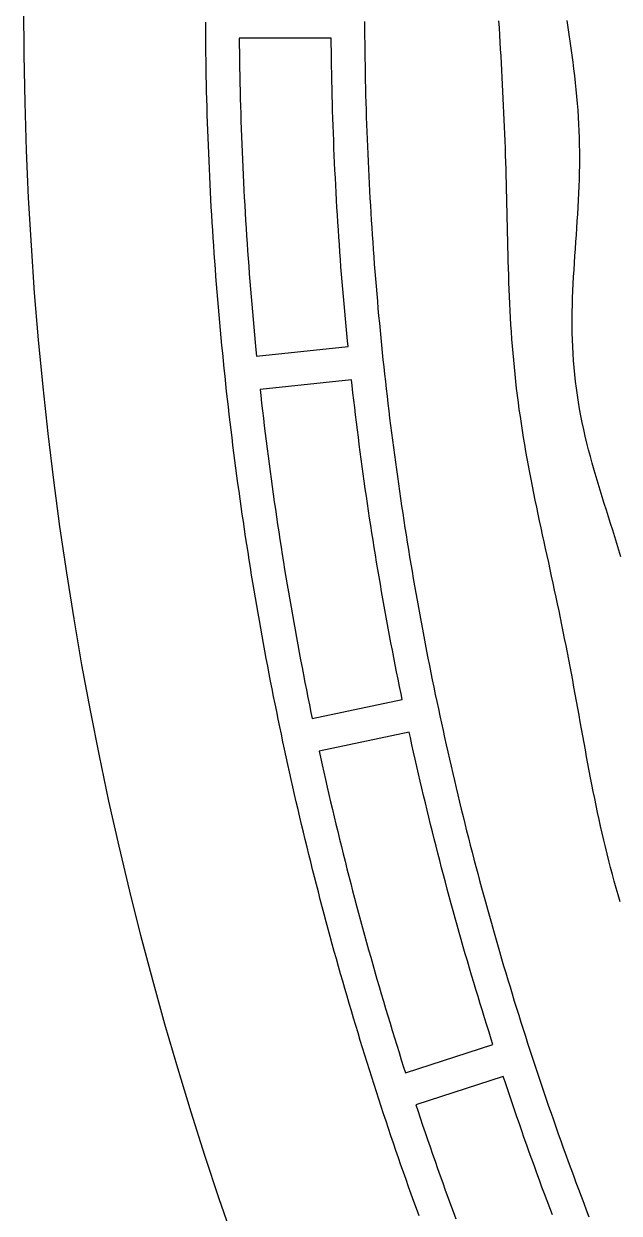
# Model space of a CAD drawing. Header units: millimetres. Extents: x -17.8 to 17.8, y -17.8 to 17.8.
# Drawn here: x -17.8 to -14.95, y -5.78 to -0.08 of the extents above; entities that cross this region are included whole.
import ezdxf

# ---------------------------------------------------------------- set-up
doc = ezdxf.new("R2010")
doc.units = ezdxf.units.MM
for name, color, linetype in [('ALTIN', 2, 'Continuous'), ('DOKU', 8, 'Continuous'), ('KESIM', 1, 'Continuous')]:
    doc.layers.add(name, color=color, linetype=linetype)

msp = doc.modelspace()

# ---------------------------------------------------------------- linework, layer by layer
at = {"layer": 'ALTIN'}
for points in [[(-15.909, -5.7904), (-15.9216, -5.7557), (-15.9341, -5.7209), (-15.9466, -5.6862), (-15.9589, -5.6514), (-15.9712, -5.6165), (-15.9834, -5.5817), (-15.9956, -5.5468), (-16.0076, -5.5119), (-16.0196, -5.4769), (-16.0315, -5.442), (-16.0434, -5.407), (-16.0551, -5.372), (-16.0668, -5.3369), (-16.0784, -5.3019), (-16.0899, -5.2668), (-16.1014, -5.2317), (-16.1128, -5.1965), (-16.1241, -5.1614), (-16.1353, -5.1262), (-16.1464, -5.0909), (-16.1575, -5.0557), (-16.1685, -5.0204), (-16.1794, -4.9852), (-16.1902, -4.9499), (-16.201, -4.9145), (-16.2117, -4.8792), (-16.2223, -4.8438), (-16.2328, -4.8084), (-16.2433, -4.773), (-16.2536, -4.7375), (-16.2639, -4.702), (-16.2742, -4.6665), (-16.2843, -4.631), (-16.2944, -4.5955), (-16.3044, -4.5599), (-16.3143, -4.5243), (-16.3241, -4.4887), (-16.3338, -4.4531), (-16.3435, -4.4175), (-16.3531, -4.3818), (-16.3626, -4.3461), (-16.3721, -4.3104), (-16.3815, -4.2747), (-16.3907, -4.2389), (-16.3999, -4.2032), (-16.4091, -4.1674), (-16.4181, -4.1316), (-16.4271, -4.0957), (-16.436, -4.0599), (-16.4448, -4.024), (-16.4536, -3.9881), (-16.4622, -3.9522), (-16.4708, -3.9163), (-16.4793, -3.8804), (-16.4877, -3.8444), (-16.4961, -3.8084), (-16.5044, -3.7724), (-16.5125, -3.7364), (-16.5207, -3.7004), (-16.5287, -3.6643), (-16.5366, -3.6283), (-16.5445, -3.5922), (-16.5523, -3.5561), (-16.56, -3.5199), (-16.5677, -3.4838), (-16.5752, -3.4477), (-16.5827, -3.4115), (-16.5901, -3.3753), (-16.5974, -3.3391), (-16.6047, -3.3029), (-16.6119, -3.2666), (-16.6189, -3.2304), (-16.626, -3.1941), (-16.6329, -3.1579), (-16.6397, -3.1216), (-16.6465, -3.0852), (-16.6532, -3.0489), (-16.6598, -3.0126), (-16.6663, -2.9762), (-16.6728, -2.9399), (-16.6792, -2.9035), (-16.6855, -2.8671), (-16.6917, -2.8307), (-16.6978, -2.7943), (-16.7039, -2.7578), (-16.7098, -2.7214), (-16.7157, -2.6849), (-16.7216, -2.6484), (-16.7273, -2.6119), (-16.733, -2.5754), (-16.7385, -2.5389), (-16.744, -2.5024), (-16.7495, -2.4659), (-16.7548, -2.4293), (-16.7601, -2.3928), (-16.7652, -2.3562), (-16.7703, -2.3196), (-16.7754, -2.283), (-16.7803, -2.2464), (-16.7852, -2.2098), (-16.7899, -2.1732), (-16.7946, -2.1365), (-16.7993, -2.0999), (-16.8038, -2.0632), (-16.8083, -2.0266), (-16.8126, -1.9899), (-16.817, -1.9532), (-16.8212, -1.9165), (-16.8253, -1.8798), (-16.8294, -1.8431), (-16.8334, -1.8064), (-16.8373, -1.7697), (-16.8411, -1.7329), (-16.8448, -1.6962), (-16.8485, -1.6594), (-16.8521, -1.6227), (-16.8556, -1.5859), (-16.859, -1.5491), (-16.8623, -1.5123), (-16.8656, -1.4755), (-16.8688, -1.4387), (-16.8719, -1.4019), (-16.8749, -1.3651), (-16.8778, -1.3283), (-16.8807, -1.2915), (-16.8834, -1.2547), (-16.8861, -1.2178), (-16.8888, -1.181), (-16.8913, -1.1441), (-16.8938, -1.1073), (-16.8961, -1.0704), (-16.8984, -1.0336), (-16.9006, -0.9967), (-16.9028, -0.9598), (-16.9048, -0.9229), (-16.9068, -0.886), (-16.9087, -0.8492), (-16.9105, -0.8123), (-16.9122, -0.7754), (-16.9139, -0.7385), (-16.9155, -0.7016), (-16.9169, -0.6647), (-16.9184, -0.6278), (-16.9197, -0.5908), (-16.9209, -0.5539), (-16.9221, -0.517), (-16.9232, -0.4801), (-16.9242, -0.4432), (-16.9251, -0.4063), (-16.926, -0.3693), (-16.9267, -0.3324), (-16.9274, -0.2955), (-16.928, -0.2585), (-16.9285, -0.2216), (-16.929, -0.1847), (-16.9294, -0.1477), (-16.9296, -0.1108), (-16.9298, -0.0739)], [(-16.1698, -0.0706), (-16.1697, -0.1058), (-16.1694, -0.1411), (-16.169, -0.1764), (-16.1686, -0.2117), (-16.1681, -0.2469), (-16.1675, -0.2822), (-16.1669, -0.3175), (-16.1662, -0.3527), (-16.1653, -0.388), (-16.1645, -0.4233), (-16.1635, -0.4585), (-16.1625, -0.4938), (-16.1613, -0.5291), (-16.1601, -0.5643), (-16.1589, -0.5996), (-16.1575, -0.6348), (-16.1561, -0.6701), (-16.1546, -0.7053), (-16.153, -0.7406), (-16.1514, -0.7758), (-16.1496, -0.811), (-16.1478, -0.8463), (-16.146, -0.8815), (-16.144, -0.9167), (-16.142, -0.9519), (-16.1398, -0.9872), (-16.1376, -1.0224), (-16.1354, -1.0576), (-16.133, -1.0928), (-16.1306, -1.128), (-16.1281, -1.1632), (-16.1255, -1.1983), (-16.1229, -1.2335), (-16.1202, -1.2687), (-16.1173, -1.3038), (-16.1145, -1.339), (-16.1115, -1.3742), (-16.1085, -1.4093), (-16.1054, -1.4444), (-16.1022, -1.4796), (-16.0989, -1.5147), (-16.0956, -1.5498), (-16.0921, -1.5849), (-16.0886, -1.62), (-16.0851, -1.6551), (-16.0814, -1.6902), (-16.0777, -1.7253), (-16.0739, -1.7604), (-16.07, -1.7954), (-16.0661, -1.8305), (-16.062, -1.8655), (-16.0579, -1.9006), (-16.0537, -1.9356), (-16.0495, -1.9706), (-16.0451, -2.0056), (-16.0407, -2.0406), (-16.0362, -2.0756), (-16.0317, -2.1106), (-16.027, -2.1456), (-16.0223, -2.1805), (-16.0175, -2.2155), (-16.0126, -2.2504), (-16.0077, -2.2854), (-16.0027, -2.3203), (-15.9976, -2.3552), (-15.9924, -2.3901), (-15.9871, -2.425), (-15.9818, -2.4598), (-15.9764, -2.4947), (-15.9709, -2.5295), (-15.9654, -2.5644), (-15.9597, -2.5992), (-15.954, -2.634), (-15.9482, -2.6688), (-15.9424, -2.7036), (-15.9364, -2.7384), (-15.9304, -2.7731), (-15.9243, -2.8079), (-15.9182, -2.8426), (-15.9119, -2.8773), (-15.9056, -2.9121), (-15.8992, -2.9467), (-15.8928, -2.9814), (-15.8862, -3.0161), (-15.8796, -3.0507), (-15.8729, -3.0854), (-15.8661, -3.12), (-15.8593, -3.1546), (-15.8524, -3.1892), (-15.8454, -3.2238), (-15.8383, -3.2583), (-15.8312, -3.2929), (-15.8239, -3.3274), (-15.8166, -3.3619), (-15.8093, -3.3964), (-15.8018, -3.4309), (-15.7943, -3.4654), (-15.7867, -3.4998), (-15.779, -3.5343), (-15.7713, -3.5687), (-15.7635, -3.6031), (-15.7556, -3.6375), (-15.7476, -3.6718), (-15.7395, -3.7062), (-15.7314, -3.7405), (-15.7232, -3.7748), (-15.7149, -3.8091), (-15.7066, -3.8434), (-15.6982, -3.8776), (-15.6897, -3.9119), (-15.6811, -3.9461), (-15.6725, -3.9803), (-15.6637, -4.0145), (-15.6549, -4.0486), (-15.6461, -4.0828), (-15.6371, -4.1169), (-15.6281, -4.151), (-15.619, -4.1851), (-15.6099, -4.2192), (-15.6006, -4.2532), (-15.5913, -4.2872), (-15.5819, -4.3212), (-15.5724, -4.3552), (-15.5629, -4.3892), (-15.5533, -4.4231), (-15.5436, -4.4571), (-15.5338, -4.491), (-15.524, -4.5248), (-15.5141, -4.5587), (-15.5041, -4.5925), (-15.4941, -4.6263), (-15.4839, -4.6601), (-15.4737, -4.6939), (-15.4634, -4.7277), (-15.4531, -4.7614), (-15.4427, -4.7951), (-15.4322, -4.8288), (-15.4216, -4.8624), (-15.411, -4.896), (-15.4002, -4.9297), (-15.3894, -4.9632), (-15.3786, -4.9968), (-15.3676, -5.0303), (-15.3566, -5.0639), (-15.3456, -5.0973), (-15.3344, -5.1308), (-15.3232, -5.1643), (-15.3119, -5.1977), (-15.3005, -5.2311), (-15.289, -5.2644), (-15.2775, -5.2978), (-15.2659, -5.3311), (-15.2543, -5.3644), (-15.2425, -5.3977), (-15.2307, -5.4309), (-15.2188, -5.4641), (-15.2069, -5.4973), (-15.1948, -5.5305), (-15.1827, -5.5636), (-15.1706, -5.5967), (-15.1583, -5.6298), (-15.146, -5.6629), (-15.1336, -5.6959), (-15.1211, -5.7289), (-15.1086, -5.7619), (-15.096, -5.7948)], [(-15.2708, -5.7856), (-15.2833, -5.7522), (-15.2959, -5.7189), (-15.3083, -5.6855), (-15.3207, -5.6521), (-15.333, -5.6187), (-15.3452, -5.5852), (-15.3573, -5.5517), (-15.3694, -5.5182), (-15.3814, -5.4846), (-15.3933, -5.4511), (-15.4052, -5.4175), (-15.417, -5.3838), (-15.4287, -5.3502), (-15.4403, -5.3165), (-15.4519, -5.2828), (-15.4634, -5.2491), (-15.4748, -5.2154), (-15.4861, -5.1816), (-15.4974, -5.1478), (-15.5058, -5.1223), (-15.9243, -5.2582), (-15.915, -5.2865), (-15.9034, -5.3212), (-15.8917, -5.3559), (-15.88, -5.3905), (-15.8682, -5.4252), (-15.8563, -5.4598), (-15.8444, -5.4944), (-15.8324, -5.5289), (-15.8203, -5.5634), (-15.8081, -5.5979), (-15.7958, -5.6324), (-15.7835, -5.6669), (-15.7711, -5.7013), (-15.7586, -5.7357), (-15.7461, -5.77), (-15.7335, -5.8044)]]:
    msp.add_lwpolyline(points, dxfattribs=at)
for points in [[(-16.2709, -1.3878), (-16.2739, -1.3523), (-16.2768, -1.3168), (-16.2797, -1.2812), (-16.2824, -1.2457), (-16.2851, -1.2102), (-16.2877, -1.1747), (-16.2902, -1.1391), (-16.2927, -1.1036), (-16.295, -1.068), (-16.2973, -1.0325), (-16.2995, -0.9969), (-16.3017, -0.9614), (-16.3037, -0.9258), (-16.3057, -0.8902), (-16.3076, -0.8546), (-16.3094, -0.8191), (-16.3112, -0.7835), (-16.3129, -0.7479), (-16.3145, -0.7123), (-16.316, -0.6767), (-16.3174, -0.6411), (-16.3188, -0.6055), (-16.3201, -0.5699), (-16.3213, -0.5343), (-16.3224, -0.4987), (-16.3234, -0.4631), (-16.3244, -0.4275), (-16.3253, -0.3919), (-16.3261, -0.3562), (-16.3269, -0.3206), (-16.3275, -0.285), (-16.3281, -0.2494), (-16.3286, -0.2138), (-16.329, -0.1781), (-16.3293, -0.15), (-16.7693, -0.15), (-16.769, -0.1829), (-16.7686, -0.2195), (-16.768, -0.2561), (-16.7674, -0.2927), (-16.7668, -0.3293), (-16.766, -0.3658), (-16.7652, -0.4024), (-16.7643, -0.439), (-16.7633, -0.4756), (-16.7622, -0.5121), (-16.761, -0.5487), (-16.7598, -0.5853), (-16.7585, -0.6218), (-16.7571, -0.6584), (-16.7556, -0.6949), (-16.754, -0.7315), (-16.7524, -0.768), (-16.7507, -0.8046), (-16.7489, -0.8411), (-16.747, -0.8777), (-16.7451, -0.9142), (-16.743, -0.9507), (-16.7409, -0.9873), (-16.7387, -1.0238), (-16.7364, -1.0603), (-16.7341, -1.0968), (-16.7317, -1.1333), (-16.7291, -1.1698), (-16.7266, -1.2063), (-16.7239, -1.2428), (-16.7211, -1.2793), (-16.7183, -1.3158), (-16.7154, -1.3522), (-16.7124, -1.3887), (-16.7093, -1.4252), (-16.7062, -1.4616), (-16.703, -1.498), (-16.6996, -1.5345), (-16.6963, -1.5709), (-16.6928, -1.6073), (-16.6892, -1.6437), (-16.6863, -1.6734), (-16.2487, -1.6274), (-16.2514, -1.6006), (-16.2548, -1.5652), (-16.2582, -1.5297), (-16.2615, -1.4942), (-16.2647, -1.4587), (-16.2679, -1.4233)], [(-16.0367, -3.0809), (-16.0434, -3.0459), (-16.05, -3.0109), (-16.0566, -2.9759), (-16.063, -2.9409), (-16.0694, -2.9058), (-16.0757, -2.8708), (-16.0819, -2.8357), (-16.0881, -2.8006), (-16.0941, -2.7655), (-16.1001, -2.7304), (-16.106, -2.6952), (-16.1119, -2.6601), (-16.1177, -2.6249), (-16.1233, -2.5898), (-16.129, -2.5546), (-16.1345, -2.5194), (-16.1399, -2.4842), (-16.1453, -2.449), (-16.1506, -2.4137), (-16.1559, -2.3785), (-16.161, -2.3432), (-16.1661, -2.308), (-16.1711, -2.2727), (-16.176, -2.2374), (-16.1808, -2.2021), (-16.1856, -2.1668), (-16.1903, -2.1315), (-16.1949, -2.0962), (-16.1994, -2.0608), (-16.2039, -2.0255), (-16.2083, -1.9901), (-16.2126, -1.9548), (-16.2168, -1.9194), (-16.221, -1.884), (-16.225, -1.8486), (-16.229, -1.8132), (-16.232, -1.7865), (-16.6696, -1.8325), (-16.6663, -1.8621), (-16.6622, -1.8984), (-16.658, -1.9348), (-16.6538, -1.9711), (-16.6494, -2.0074), (-16.645, -2.0437), (-16.6405, -2.0801), (-16.6359, -2.1164), (-16.6313, -2.1526), (-16.6265, -2.1889), (-16.6217, -2.2252), (-16.6168, -2.2615), (-16.6118, -2.2977), (-16.6068, -2.3339), (-16.6017, -2.3702), (-16.5965, -2.4064), (-16.5912, -2.4426), (-16.5858, -2.4788), (-16.5803, -2.5149), (-16.5748, -2.5511), (-16.5692, -2.5873), (-16.5635, -2.6234), (-16.5578, -2.6595), (-16.5519, -2.6957), (-16.546, -2.7318), (-16.54, -2.7678), (-16.5339, -2.8039), (-16.5278, -2.84), (-16.5215, -2.876), (-16.5152, -2.9121), (-16.5088, -2.9481), (-16.5024, -2.9841), (-16.4958, -3.0201), (-16.4892, -3.0561), (-16.4825, -3.0921), (-16.4757, -3.128), (-16.4688, -3.1639), (-16.4619, -3.1999), (-16.4549, -3.2358), (-16.4478, -3.2717), (-16.4406, -3.3075), (-16.4333, -3.3434), (-16.426, -3.3792), (-16.42, -3.4084), (-15.9896, -3.3169), (-15.995, -3.2906), (-16.0022, -3.2557), (-16.0092, -3.2208), (-16.0162, -3.1858), (-16.0231, -3.1509), (-16.03, -3.1159)], [(-15.6268, -4.7403), (-15.6371, -4.7062), (-15.6474, -4.6721), (-15.6575, -4.638), (-15.6676, -4.6038), (-15.6776, -4.5696), (-15.6875, -4.5354), (-15.6974, -4.5012), (-15.7072, -4.4669), (-15.7169, -4.4326), (-15.7265, -4.3983), (-15.7361, -4.364), (-15.7456, -4.3297), (-15.755, -4.2953), (-15.7643, -4.2609), (-15.7736, -4.2265), (-15.7828, -4.1921), (-15.7919, -4.1576), (-15.8009, -4.1232), (-15.8099, -4.0887), (-15.8187, -4.0542), (-15.8275, -4.0197), (-15.8363, -3.9851), (-15.8449, -3.9506), (-15.8535, -3.916), (-15.862, -3.8814), (-15.8704, -3.8468), (-15.8788, -3.8122), (-15.8871, -3.7775), (-15.8953, -3.7428), (-15.9034, -3.7082), (-15.9115, -3.6735), (-15.9194, -3.6387), (-15.9273, -3.604), (-15.9352, -3.5692), (-15.9429, -3.5345), (-15.9506, -3.4997), (-15.9563, -3.4734), (-16.3867, -3.5649), (-16.3804, -3.594), (-16.3725, -3.6297), (-16.3645, -3.6654), (-16.3565, -3.7011), (-16.3484, -3.7368), (-16.3402, -3.7724), (-16.3319, -3.8081), (-16.3236, -3.8437), (-16.3151, -3.8793), (-16.3066, -3.9149), (-16.2981, -3.9504), (-16.2894, -3.986), (-16.2807, -4.0215), (-16.2719, -4.057), (-16.263, -4.0925), (-16.254, -4.128), (-16.245, -4.1634), (-16.2358, -4.1989), (-16.2266, -4.2343), (-16.2174, -4.2697), (-16.208, -4.305), (-16.1986, -4.3404), (-16.1891, -4.3757), (-16.1795, -4.411), (-16.1698, -4.4463), (-16.1601, -4.4816), (-16.1503, -4.5168), (-16.1404, -4.5521), (-16.1304, -4.5873), (-16.1204, -4.6224), (-16.1102, -4.6576), (-16.1, -4.6927), (-16.0898, -4.7278), (-16.0794, -4.7629), (-16.069, -4.798), (-16.0585, -4.8331), (-16.0479, -4.8681), (-16.0372, -4.9031), (-16.0265, -4.938), (-16.0157, -4.973), (-16.0048, -5.0079), (-15.9938, -5.0428), (-15.9828, -5.0777), (-15.9738, -5.1061), (-15.5553, -4.9701), (-15.5634, -4.9445), (-15.5742, -4.9105), (-15.5849, -4.8765), (-15.5955, -4.8425), (-15.606, -4.8085), (-15.6165, -4.7744)]]:
    msp.add_lwpolyline(points, close=True, dxfattribs=at)
at = {"layer": 'DOKU'}
for points in [[(-14.9471, -4.286), (-14.9567, -4.2535), (-14.966, -4.2208), (-14.9751, -4.1882), (-14.984, -4.1554), (-14.9926, -4.1226), (-15.0011, -4.0898), (-15.0093, -4.0569), (-15.0174, -4.0239), (-15.0252, -3.9909), (-15.0329, -3.9578), (-15.0404, -3.9247), (-15.0477, -3.8916), (-15.0548, -3.8584), (-15.0618, -3.8252), (-15.0686, -3.792), (-15.0753, -3.7587), (-15.0818, -3.7254), (-15.0883, -3.6921), (-15.0946, -3.6587), (-15.1009, -3.6254), (-15.1071, -3.5921), (-15.1132, -3.5587), (-15.1193, -3.5253), (-15.1254, -3.492), (-15.1314, -3.4586), (-15.1374, -3.4252), (-15.1434, -3.3919), (-15.1495, -3.3586), (-15.1555, -3.3252), (-15.1616, -3.2919), (-15.1677, -3.2586), (-15.1739, -3.2253), (-15.1801, -3.192), (-15.1864, -3.1588), (-15.1927, -3.1255), (-15.1991, -3.0923), (-15.2056, -3.0591), (-15.2122, -3.0259), (-15.2188, -2.9927), (-15.2255, -2.9595), (-15.2323, -2.9264), (-15.2392, -2.8932), (-15.2461, -2.8601), (-15.2531, -2.827), (-15.2601, -2.7939), (-15.2672, -2.7608), (-15.2744, -2.7277), (-15.2815, -2.6945), (-15.2887, -2.6614), (-15.2959, -2.6283), (-15.3031, -2.5952), (-15.3103, -2.5621), (-15.3175, -2.5289), (-15.3247, -2.4958), (-15.3318, -2.4626), (-15.3388, -2.4294), (-15.3458, -2.3962), (-15.3527, -2.363), (-15.3594, -2.3298), (-15.3661, -2.2965), (-15.3727, -2.2632), (-15.3791, -2.2299), (-15.3854, -2.1965), (-15.3915, -2.1631), (-15.3974, -2.1297), (-15.4032, -2.0963), (-15.4088, -2.0628), (-15.4141, -2.0293), (-15.4193, -1.9958), (-15.4243, -1.9622), (-15.4291, -1.9286), (-15.4336, -1.895), (-15.4379, -1.8614), (-15.442, -1.8277), (-15.4459, -1.794), (-15.4495, -1.7603), (-15.453, -1.7265), (-15.4562, -1.6927), (-15.4592, -1.6589), (-15.462, -1.6251), (-15.4646, -1.5913), (-15.467, -1.5574), (-15.4692, -1.5236), (-15.4712, -1.4897), (-15.473, -1.4558), (-15.4747, -1.4219), (-15.4762, -1.388), (-15.4777, -1.3541), (-15.4789, -1.3202), (-15.4801, -1.2863), (-15.4812, -1.2524), (-15.4821, -1.2185), (-15.483, -1.1846), (-15.4839, -1.1507), (-15.4847, -1.1167), (-15.4854, -1.0828), (-15.4861, -1.049), (-15.4869, -1.0151), (-15.4876, -0.9812), (-15.4883, -0.9473), (-15.4891, -0.9134), (-15.4899, -0.8796), (-15.4907, -0.8457), (-15.4916, -0.8119), (-15.4925, -0.778), (-15.4935, -0.7442), (-15.4946, -0.7104), (-15.4957, -0.6766), (-15.497, -0.6427), (-15.4982, -0.6089), (-15.4996, -0.5751), (-15.5011, -0.5413), (-15.5026, -0.5075), (-15.5042, -0.4737), (-15.5058, -0.4399), (-15.5075, -0.4061), (-15.5093, -0.3723), (-15.5111, -0.3385), (-15.513, -0.3046), (-15.5149, -0.2708), (-15.5168, -0.237), (-15.5188, -0.2032), (-15.5207, -0.1693), (-15.5226, -0.1355), (-15.5245, -0.1016), (-15.5264, -0.0677)], [(-14.9435, -2.6349), (-14.9531, -2.603), (-14.9628, -2.5711), (-14.9726, -2.5391), (-14.9825, -2.5072), (-14.9926, -2.4753), (-15.0026, -2.4433), (-15.0127, -2.4114), (-15.0227, -2.3794), (-15.0327, -2.3473), (-15.0426, -2.3153), (-15.0523, -2.2832), (-15.0618, -2.251), (-15.0712, -2.2188), (-15.0803, -2.1865), (-15.0891, -2.1542), (-15.0976, -2.1218), (-15.1057, -2.0894), (-15.1135, -2.0569), (-15.1209, -2.0243), (-15.1279, -1.9916), (-15.1344, -1.9589), (-15.1405, -1.9261), (-15.1461, -1.8933), (-15.1513, -1.8603), (-15.1559, -1.8274), (-15.1601, -1.7943), (-15.1637, -1.7612), (-15.1669, -1.7281), (-15.1696, -1.6948), (-15.1718, -1.6616), (-15.1735, -1.6283), (-15.1748, -1.5949), (-15.1757, -1.5616), (-15.1761, -1.5282), (-15.1761, -1.4947), (-15.1757, -1.4613), (-15.175, -1.4278), (-15.174, -1.3943), (-15.1727, -1.3608), (-15.1712, -1.3273), (-15.1694, -1.2938), (-15.1674, -1.2603), (-15.1653, -1.2268), (-15.1631, -1.1934), (-15.1608, -1.1599), (-15.1585, -1.1265), (-15.1562, -1.0931), (-15.1539, -1.0597), (-15.1517, -1.0263), (-15.1495, -0.993), (-15.1476, -0.9596), (-15.1458, -0.9264), (-15.1442, -0.8931), (-15.1428, -0.8599), (-15.1417, -0.8267), (-15.1408, -0.7935), (-15.1403, -0.7603), (-15.14, -0.7272), (-15.1401, -0.6941), (-15.1405, -0.661), (-15.1413, -0.628), (-15.1424, -0.5949), (-15.1439, -0.5619), (-15.1457, -0.5289), (-15.1479, -0.4959), (-15.1504, -0.4629), (-15.1532, -0.4299), (-15.1564, -0.3969), (-15.1598, -0.3639), (-15.1636, -0.3309), (-15.1676, -0.2979), (-15.1718, -0.2648), (-15.1762, -0.2318), (-15.1808, -0.1987), (-15.1855, -0.1657), (-15.1903, -0.1326), (-15.1952, -0.0995), (-15.2001, -0.0663)]]:
    msp.add_lwpolyline(points, dxfattribs=at)
at = {"layer": 'KESIM'}
msp.add_circle((0, 0), 17.8, dxfattribs=at)

doc.saveas('drawing.dxf')
